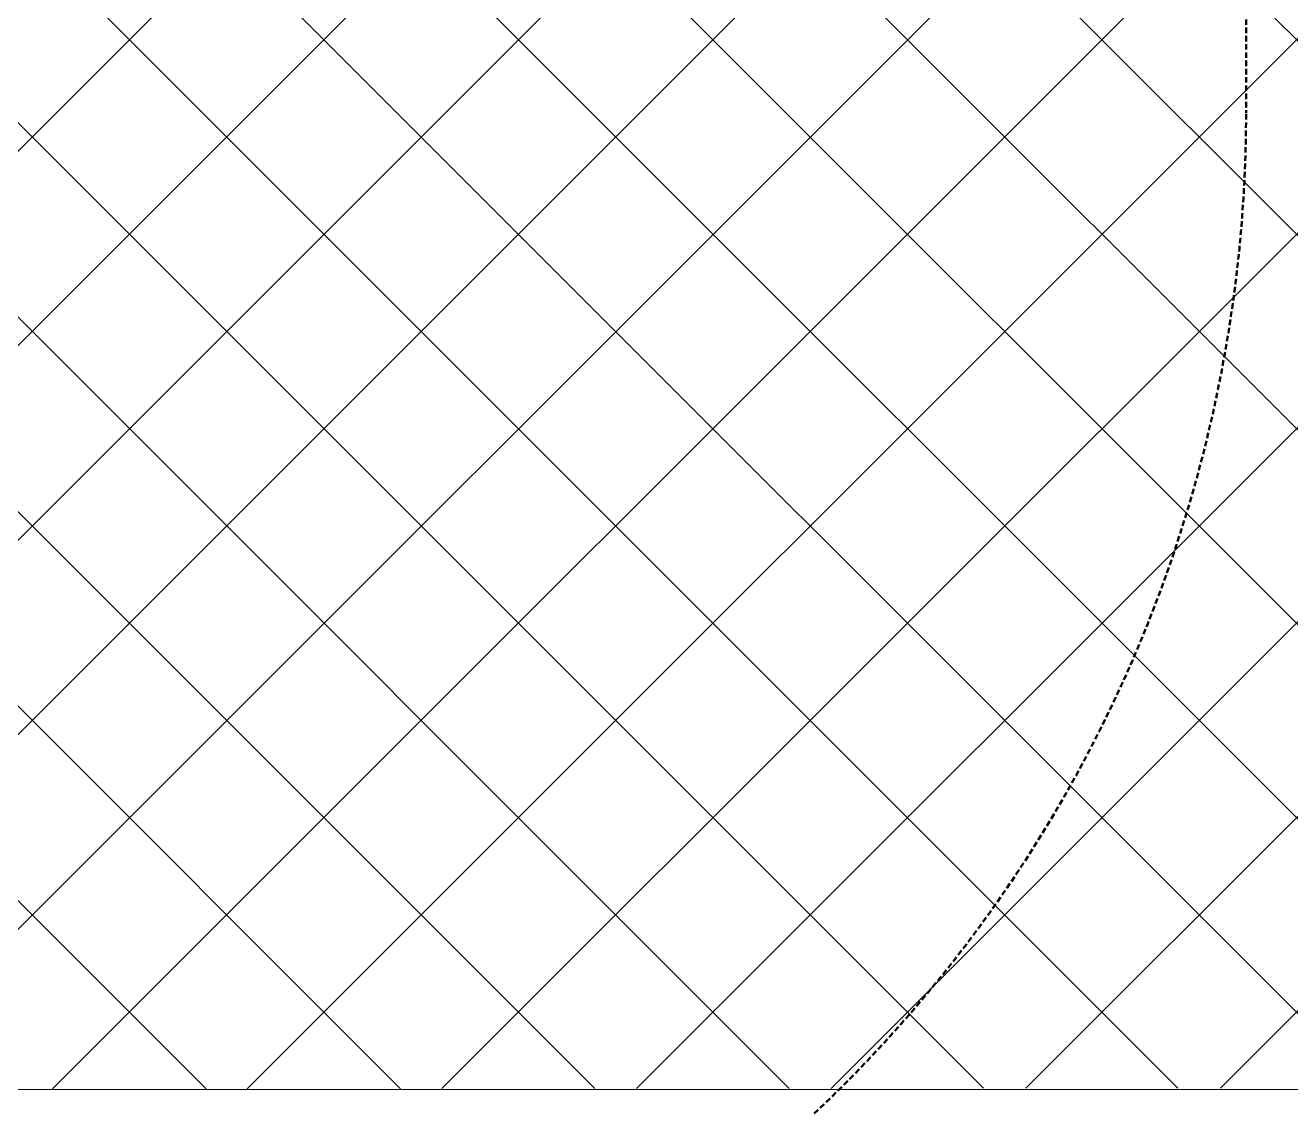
# Model space of a CAD drawing. Header units: millimetres. Extents: x -153298 to 620751, y -313239 to 250031.
# Drawn here: x 119607.1 to 120067.1, y -294953.4 to -294559.9 of the extents above; entities that cross this region are included whole.
import ezdxf

# ---------------------------------------------------------------- set-up
doc = ezdxf.new("R2010")
doc.units = ezdxf.units.MM
doc.linetypes.add('DPA_Hidden 50', pattern=[3, 2, -1])
doc.layers.add('A-DETL-GENF', color=2, linetype='Continuous', lineweight=35)
doc.layers.add('A-GLAZ-CURT', color=2, linetype='Continuous', lineweight=9)

# ---------------------------------------------------------------- blocks, each defined once
blk = doc.blocks.new('DPA_CP_Fence Type D - Fence Post Left w MRTA Logo-17948346-2120-01 ENTRANCE 1 SECTION A')
at = {"layer": 'A-GLAZ-CURT'}
h = blk.add_hatch(dxfattribs=at)
h.set_pattern_fill('FP_18', color=256, style=0, pattern_type=2)
h.set_pattern_definition([(45, (-863975.962, 101450), (-35.35524713544582, 35.35543098320893), []), (135, (-863975.962, 101450), (-35.35524713544582, -35.35543098320893), [])])
h.paths.add_polyline_path([(-864008.8650941685, 101499.8683475023), (-863155.0646301415, 101500.5343323581), (-863141.0909573804, 101502.6316212363), (-863119.6956462348, 101511.8552433278), (-863103.5712580696, 101526.4389226274), (-863092.9393084841, 101542.4219529428), (-863086.8227685097, 101560.7709366067), (-863085.1574946801, 101575.7769072297), (-863085.8234778702, 103330.2243422113), (-863087.9046314354, 103344.1662500396), (-863097.128740481, 103365.5756477888), (-863111.6852833614, 103381.68604318), (-863127.6304259711, 103392.316015998), (-863145.102644803, 103398.4472148155), (-863160.2806135, 103400.1316524975), (-864796.8592799897, 103399.4656676416), (-864810.7693531523, 103397.3905162079), (-864832.1927304239, 103388.1665324189), (-864848.2890524631, 103373.6458175754), (-864858.9239237262, 103357.7108588397), (-864865.0628223417, 103340.3271353986), (-864866.7664154511, 103324.9999999999), (-864866.1004322607, 101569.7756577869), (-864864.0091559484, 101555.8337499602), (-864854.7857137127, 101534.4243522109), (-864840.2378843243, 101518.3139568198), (-864824.3406665055, 101507.7057974534), (-864806.8127399469, 101501.5527851843), (-864791.5812766557, 101499.8683475023), (-864386.1414205895, 101499.8683475023), (-864386.1414205895, 102259.9999999999), (-864388.1414205894, 102259.9999999999), (-864388.1414205894, 102309.9999999999), (-864386.1414205895, 102309.9999999999), (-864386.1414205895, 102409.9999999999), (-864367.7953038838, 102428.0599812821), (-864341.0532075667, 102442.9389274205), (-864333.9833535798, 102445.2793718215), (-864317.9732674632, 102448.6003921535), (-864299.9631001913, 102449.6751924215), (-864277.2864340987, 102446.5777777707), (-864266.3444080392, 102442.9103240217), (-864251.742995939, 102435.7567360528), (-864236.3632351495, 102425.2049568663), (-864221.1414205895, 102409.9999999999), (-864221.1414205895, 102309.9999999999), (-864219.1414205894, 102309.9999999999), (-864219.1414205894, 102259.9999999999), (-864221.1414205895, 102259.9999999999), (-864221.1414205895, 101499.8683475023)])
h.paths.add_polyline_path([(-863975.9608368532, 102352.9999999408), (-863975.9608368532, 102546.9999999586), (-864144.7861962512, 102449.9999999826), (-864008.8650941685, 102371.9054118548)])
h.paths.add_polyline_path([(-863975.9608368532, 102345.0337947114), (-863975.9608368532, 102352.9999999408), (-864047.8591708047, 102352.9999999586), (-864214.9329664493, 102449.9999999999), (-864047.7864388048, 102546.9999999586), (-863975.9608368532, 102546.9999999586), (-863975.9619550837, 102449.9999999826)])
at = {"layer": 'A-GLAZ-CURT', "color": 135}
blk.add_line((-863160.2911957129, 101499.9999999999), (-864221.1414205895, 101499.9999999999), dxfattribs=at)
blk = doc.blocks.new('DPA_AN_Callout - DPA_AN_Callout-15644517-2120-01 ENTRANCE 1 SECTION A')
at = {"layer": 'A-DETL-GENF', "linetype": 'DPA_Hidden 50', "lineweight": 50}
blk.add_line((-863199.3595059874, 103845.0243127077), (-863199.3595059874, 101854.9756872921), dxfattribs=at)
blk.add_arc((-863699.3595059874, 101854.9756872921), 500, 269.9999999999996, 0, dxfattribs=at)

msp = doc.modelspace()

# ---------------------------------------------------------------- block references
at = {"layer": 'A-DETL-GENF', "color": 250}
msp.add_blockref('DPA_AN_Callout - DPA_AN_Callout-15644517-2120-01 ENTRANCE 1 SECTION A', (983250.2538571953, -396446.7529596833), dxfattribs=at)
at = {"layer": 'A-GLAZ-CURT', "color": 135}
msp.add_blockref('DPA_CP_Fence Type D - Fence Post Left w MRTA Logo-17948346-2120-01 ENTRANCE 1 SECTION A', (983250.2538571953, -396446.7529596833), dxfattribs=at)

doc.saveas('drawing.dxf')
